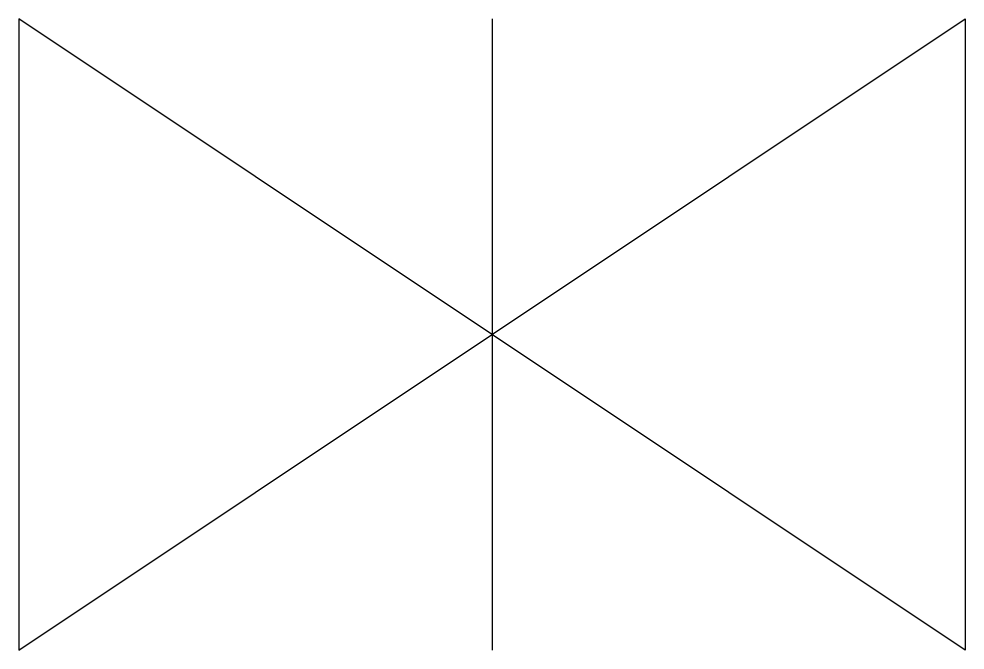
# Model space of a CAD drawing. Extents: x -1.5 to 1.5, y -1 to 1.
import ezdxf

# ---------------------------------------------------------------- set-up
doc = ezdxf.new("R2010")
doc.units = 0
doc.header["$LTSCALE"] = 1000
doc.header["$MEASUREMENT"] = 0
doc.layers.get('0').update_dxf_attribs({"linetype": 'CONTINUOUS'})

msp = doc.modelspace()

# ---------------------------------------------------------------- linework, layer by layer
for p, q in [((-1.5, -1), (1.5, 1)), ((1.5, -1), (-1.5, 1)), ((-1.5, 1), (-1.5, -1)), ((0, 1), (0, -1)), ((1.5, 1), (1.5, -1))]:
    msp.add_line(p, q)

doc.saveas('drawing.dxf')
